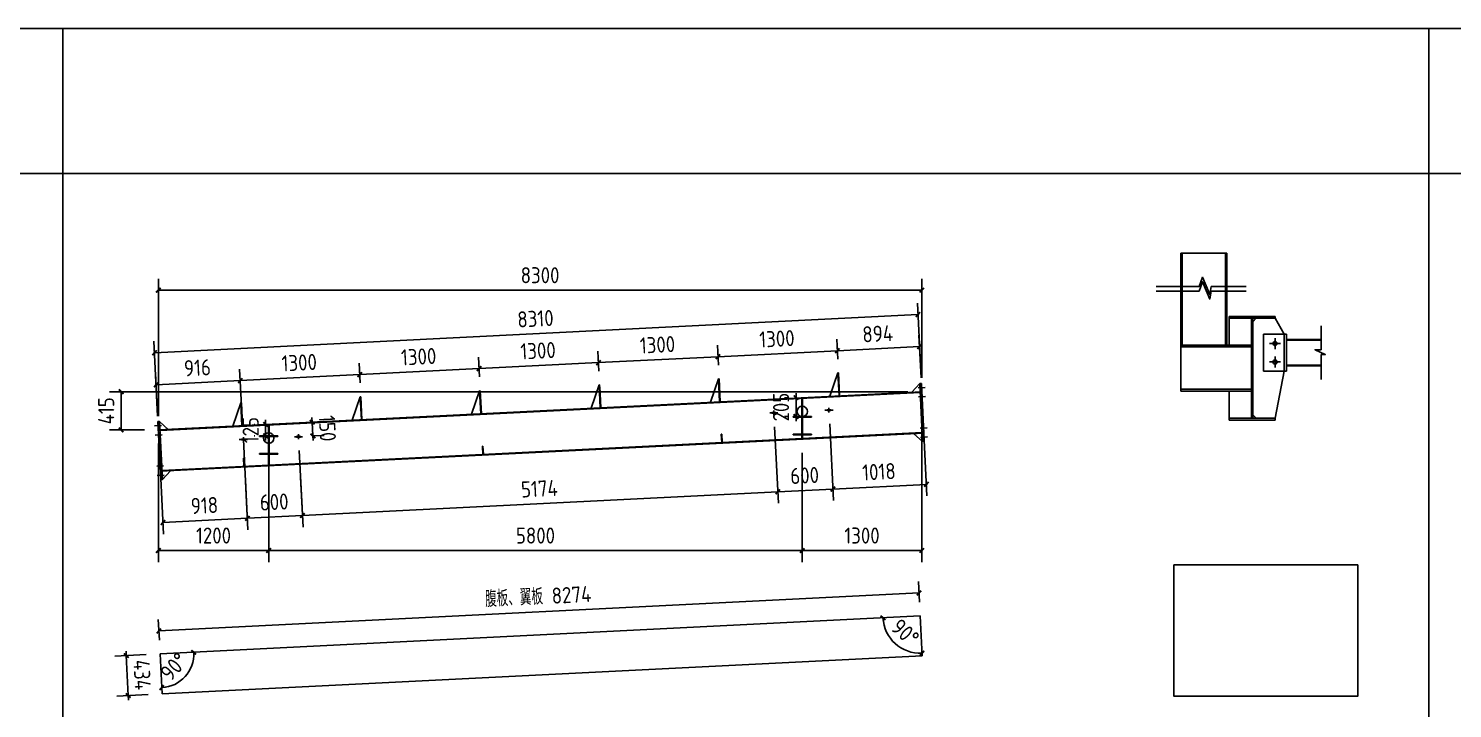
# Model space of a CAD drawing. Extents: x 102162 to 621267, y -39398 to 328893.
# Drawn here: x 413266 to 444230, y 305966 to 320757 of the extents above; entities that cross this region are included whole.
import ezdxf

# ---------------------------------------------------------------- set-up
doc = ezdxf.new("R2010")
doc.units = 0
doc.header["$LTSCALE"] = 1000
doc.header["$MEASUREMENT"] = 0
doc.layers.add('DOTE', color=1, linetype='Continuous')
doc.styles.get("Standard").update_dxf_attribs({"font": 'gbenor.shx', "bigfont": 'gbcbig.shx'})
doc.dimstyles.get("Standard").update_dxf_attribs({"dimscale": 100, "dimtxt": 3.5, "dimasz": 1, "dimexe": 2.5, "dimexo": 3, "dimgap": 1.5, "dimtad": 1, "dimdec": 0, "dimzin": 0, "dimdsep": 46, "dimtxsty": 'Standard', "dimblk": 'ARCHTICK', "dimcen": 0.09, "dimadec": 0, "dimazin": 0, "dimtfac": 1, "dimtdec": 0, "dimtix": 1, "dimtmove": 2, "dimatfit": 3, "dimfxl": 1, "dimtolj": 1, "dimtzin": 0, "dimarcsym": 0})

# ---------------------------------------------------------------- blocks, each defined once
blk = doc.blocks.new('_ArchTick')
at = {"color": 0, "linetype": 'ByBlock', "const_width": 0.4}
blk.add_lwpolyline([(-0.5, -0.5), (0.5, 0.5)], dxfattribs=at)
blk = doc.blocks.new('*D1565')
at = {"color": 0, "lineweight": -2}
for p, q in [((432390, 312857), (415031, 312857)), ((415281, 312027), (415281, 312857)), ((415790, 312027), (415031, 312027))]:
    blk.add_line(p, q, dxfattribs=at)
at = {"layer": 'Defpoints', "color": 0}
for p in [(415281, 312857), (432690, 312857), (416090, 312027)]:
    blk.add_point(p, dxfattribs=at)
at = {"color": 0, "lineweight": -2, "xscale": 100, "yscale": 100, "zscale": 100}
for p, rotation in [((415281, 312857), 90), ((415281, 312027), 270)]:
    blk.add_blockref('_ArchTick', p, dxfattribs=dict(at, rotation=rotation))
at = {"color": 0, "insert": (414956, 312442), "char_height": 350, "attachment_point": 5, "rotation": 90}
blk.add_mtext('\\A1;415', dxfattribs=at)
blk = doc.blocks.new('*D1534')
at = {"color": 0, "lineweight": -2}
for p, q in [((416090, 312327), (416090, 315315)), ((432690, 313157), (432690, 315315)), ((416090, 315065), (432690, 315065))]:
    blk.add_line(p, q, dxfattribs=at)
at = {"layer": 'Defpoints', "color": 0}
for p in [(432690, 315065), (432690, 312857), (416090, 312027)]:
    blk.add_point(p, dxfattribs=at)
at = {"color": 0, "lineweight": -2, "xscale": 100, "yscale": 100, "zscale": 100, "rotation": 180}
blk.add_blockref('_ArchTick', (416090, 315065), dxfattribs=at)
at = {"color": 0, "lineweight": -2, "xscale": 100, "yscale": 100, "zscale": 100}
blk.add_blockref('_ArchTick', (432690, 315065), dxfattribs=at)
at = {"color": 0, "insert": (424390, 315390), "char_height": 350, "attachment_point": 5}
blk.add_mtext('\\A1;8300', dxfattribs=at)
blk = doc.blocks.new('*D1535')
at = {"color": 0, "lineweight": -2}
for p, q in [((432675, 313157), (432594, 314785)), ((416006, 313705), (432606, 314535)), ((416075, 312327), (415994, 313955))]:
    blk.add_line(p, q, dxfattribs=at)
at = {"layer": 'Defpoints', "color": 0}
for p in [(432606, 314535), (432690, 312857), (416090, 312027)]:
    blk.add_point(p, dxfattribs=at)
at = {"color": 0, "lineweight": -2, "xscale": 100, "yscale": 100, "zscale": 100}
for p, rotation in [((432606, 314535), 2.862405226111732), ((416006, 313705), 182.8624052261118)]:
    blk.add_blockref('_ArchTick', p, dxfattribs=dict(at, rotation=rotation))
at = {"color": 0, "insert": (424290, 314445), "char_height": 350, "attachment_point": 5, "rotation": 2.8624}
blk.add_mtext('\\A1;8310', dxfattribs=at)
blk = doc.blocks.new('*D1566')
at = {"color": 0, "lineweight": -2}
for p, q in [((416075, 312327), (416029, 313258)), ((416041, 313008), (417871, 313099)), ((417905, 312418), (417858, 313349))]:
    blk.add_line(p, q, dxfattribs=at)
at = {"layer": 'Defpoints', "color": 0}
for p in [(417871, 313099), (417920, 312119), (416090, 312027)]:
    blk.add_point(p, dxfattribs=at)
at = {"color": 0, "lineweight": -2, "xscale": 100, "yscale": 100, "zscale": 100}
for p, rotation in [((416041, 313008), 182.8624052260992), ((417871, 313099), 2.862405226099201)]:
    blk.add_blockref('_ArchTick', p, dxfattribs=dict(at, rotation=rotation))
at = {"color": 0, "insert": (416940, 313378), "char_height": 350, "attachment_point": 5, "rotation": 2.8624}
blk.add_mtext('\\A1;916', dxfattribs=at)
blk = doc.blocks.new('*D1567')
at = {"color": 0, "lineweight": -2}
for p, q in [((420477, 313047), (420455, 313479)), ((417905, 312418), (417858, 313349)), ((417871, 313099), (420468, 313229))]:
    blk.add_line(p, q, dxfattribs=at)
at = {"layer": 'Defpoints', "color": 0}
for p in [(420468, 313229), (420492, 312748), (417920, 312119)]:
    blk.add_point(p, dxfattribs=at)
at = {"color": 0, "lineweight": -2, "xscale": 100, "yscale": 100, "zscale": 100}
for p, rotation in [((417871, 313099), 182.8624052262545), ((420468, 313229), 2.862405226254475)]:
    blk.add_blockref('_ArchTick', p, dxfattribs=dict(at, rotation=rotation))
at = {"color": 0, "insert": (419153, 313489), "char_height": 350, "attachment_point": 5, "rotation": 2.8624}
blk.add_mtext('\\A1;1300', dxfattribs=at)
blk = doc.blocks.new('*D1568')
at = {"color": 0, "lineweight": -2}
for p, q in [((420477, 313047), (420455, 313479)), ((420468, 313229), (423064, 313359)), ((423073, 313177), (423052, 313609))]:
    blk.add_line(p, q, dxfattribs=at)
at = {"layer": 'Defpoints', "color": 0}
for p in [(423064, 313359), (420492, 312748), (423088, 312878)]:
    blk.add_point(p, dxfattribs=at)
at = {"color": 0, "lineweight": -2, "xscale": 100, "yscale": 100, "zscale": 100}
for p, rotation in [((423064, 313359), 2.862405226254475), ((420468, 313229), 182.8624052262545)]:
    blk.add_blockref('_ArchTick', p, dxfattribs=dict(at, rotation=rotation))
at = {"color": 0, "insert": (421750, 313619), "char_height": 350, "attachment_point": 5, "rotation": 2.8624}
blk.add_mtext('\\A1;1300', dxfattribs=at)
blk = doc.blocks.new('*D1569')
at = {"color": 0, "lineweight": -2}
for p, q in [((425670, 313307), (425649, 313739)), ((423073, 313177), (423052, 313609)), ((423064, 313359), (425661, 313489))]:
    blk.add_line(p, q, dxfattribs=at)
at = {"layer": 'Defpoints', "color": 0}
for p in [(425661, 313489), (423088, 312878), (425685, 313007)]:
    blk.add_point(p, dxfattribs=at)
at = {"color": 0, "lineweight": -2, "xscale": 100, "yscale": 100, "zscale": 100}
for p, rotation in [((423064, 313359), 182.8624052262545), ((425661, 313489), 2.862405226254475)]:
    blk.add_blockref('_ArchTick', p, dxfattribs=dict(at, rotation=rotation))
at = {"color": 0, "insert": (424346, 313749), "char_height": 350, "attachment_point": 5, "rotation": 2.8624}
blk.add_mtext('\\A1;1300', dxfattribs=at)
blk = doc.blocks.new('*D1570')
at = {"color": 0, "lineweight": -2}
for p, q in [((425670, 313307), (425649, 313739)), ((428267, 313437), (428245, 313868)), ((425661, 313489), (428258, 313619))]:
    blk.add_line(p, q, dxfattribs=at)
at = {"layer": 'Defpoints', "color": 0}
for p in [(428258, 313619), (428282, 313137), (425685, 313007)]:
    blk.add_point(p, dxfattribs=at)
at = {"color": 0, "lineweight": -2, "xscale": 100, "yscale": 100, "zscale": 100}
for p, rotation in [((428258, 313619), 2.862405226254475), ((425661, 313489), 182.8624052262545)]:
    blk.add_blockref('_ArchTick', p, dxfattribs=dict(at, rotation=rotation))
at = {"color": 0, "insert": (426943, 313878), "char_height": 350, "attachment_point": 5, "rotation": 2.8624}
blk.add_mtext('\\A1;1300', dxfattribs=at)
blk = doc.blocks.new('*D1571')
at = {"color": 0, "lineweight": -2}
for p, q in [((430864, 313567), (430842, 313998)), ((428267, 313437), (428245, 313868)), ((428258, 313619), (430855, 313749))]:
    blk.add_line(p, q, dxfattribs=at)
at = {"layer": 'Defpoints', "color": 0}
for p in [(430855, 313749), (428282, 313137), (430879, 313267)]:
    blk.add_point(p, dxfattribs=at)
at = {"color": 0, "lineweight": -2, "xscale": 100, "yscale": 100, "zscale": 100}
for p, rotation in [((428258, 313619), 182.8624052262545), ((430855, 313749), 2.862405226254475)]:
    blk.add_blockref('_ArchTick', p, dxfattribs=dict(at, rotation=rotation))
at = {"color": 0, "insert": (429540, 314008), "char_height": 350, "attachment_point": 5, "rotation": 2.8624}
blk.add_mtext('\\A1;1300', dxfattribs=at)
blk = doc.blocks.new('*D1572')
at = {"color": 0, "lineweight": -2}
for p, q in [((430864, 313567), (430842, 313998)), ((432675, 313157), (432629, 314088)), ((430855, 313749), (432641, 313838))]:
    blk.add_line(p, q, dxfattribs=at)
at = {"layer": 'Defpoints', "color": 0}
for p in [(432641, 313838), (430879, 313267), (432690, 312857)]:
    blk.add_point(p, dxfattribs=at)
at = {"color": 0, "lineweight": -2, "xscale": 100, "yscale": 100, "zscale": 100}
for p, rotation in [((430855, 313749), 182.8624052262545), ((432641, 313838), 2.862405226254475)]:
    blk.add_blockref('_ArchTick', p, dxfattribs=dict(at, rotation=rotation))
at = {"color": 0, "insert": (431732, 314118), "char_height": 350, "attachment_point": 5, "rotation": 2.8624}
blk.add_mtext('\\A1;894', dxfattribs=at)
blk = doc.blocks.new('*D1573')
at = {"color": 0, "lineweight": -2}
for p, q in [((418190, 312147), (418172, 312147)), ((418422, 312147), (418422, 312247)), ((418422, 312147), (418422, 311896)), ((418190, 311896), (418172, 311896)), ((418422, 311896), (418422, 311796))]:
    blk.add_line(p, q, dxfattribs=at)
at = {"layer": 'Defpoints', "color": 0}
for p in [(418490, 312147), (418422, 311896), (418490, 311896)]:
    blk.add_point(p, dxfattribs=at)
at = {"color": 0, "lineweight": -2, "xscale": 100, "yscale": 100, "zscale": 100}
for p, rotation in [((418422, 312147), 270), ((418422, 311896), 90)]:
    blk.add_blockref('_ArchTick', p, dxfattribs=dict(at, rotation=rotation))
at = {"color": 0, "insert": (418097, 312022), "char_height": 350, "attachment_point": 5, "rotation": 90}
blk.add_mtext('\\A1;125', dxfattribs=at)
blk = doc.blocks.new('*D1574')
at = {"color": 0, "lineweight": -2}
for p, q in [((429955, 312727), (429955, 312827)), ((429790, 312727), (429705, 312727)), ((429955, 312727), (429955, 312316)), ((429790, 312316), (429705, 312316)), ((429955, 312316), (429955, 312216))]:
    blk.add_line(p, q, dxfattribs=at)
at = {"layer": 'Defpoints', "color": 0}
for p in [(430090, 312727), (429955, 312316), (430090, 312316)]:
    blk.add_point(p, dxfattribs=at)
at = {"color": 0, "lineweight": -2, "xscale": 100, "yscale": 100, "zscale": 100}
for p, rotation in [((429955, 312727), 270), ((429955, 312316), 90)]:
    blk.add_blockref('_ArchTick', p, dxfattribs=dict(at, rotation=rotation))
at = {"color": 0, "insert": (429630, 312522), "char_height": 350, "attachment_point": 5, "rotation": 90}
blk.add_mtext('\\A1;205', dxfattribs=at)
blk = doc.blocks.new('*D1575')
at = {"color": 0, "lineweight": -2}
for p, q in [((419422, 312194), (419684, 312207)), ((419435, 312194), (419430, 312294)), ((419435, 312194), (419450, 311895)), ((419437, 311894), (419699, 311907)), ((419450, 311895), (419455, 311795))]:
    blk.add_line(p, q, dxfattribs=at)
at = {"layer": 'Defpoints', "color": 0}
for p in [(419122, 312179), (419137, 311879), (419450, 311895)]:
    blk.add_point(p, dxfattribs=at)
at = {"color": 0, "lineweight": -2, "xscale": 100, "yscale": 100, "zscale": 100}
for p, rotation in [((419435, 312194), 272.8624052149138), ((419450, 311895), 92.86240521491386)]:
    blk.add_blockref('_ArchTick', p, dxfattribs=dict(at, rotation=rotation))
at = {"color": 0, "insert": (419767, 312061), "char_height": 350, "attachment_point": 5, "rotation": 272.8624}
blk.add_mtext('\\A1;150', dxfattribs=at)
blk = doc.blocks.new('*D1576')
at = {"color": 0, "lineweight": -2}
for p, q in [((432640, 308279), (432618, 308729)), ((416102, 307653), (432630, 308479)), ((416112, 307452), (416089, 307902))]:
    blk.add_line(p, q, dxfattribs=at)
at = {"layer": 'Defpoints', "color": 0}
for p in [(432630, 308479), (432655, 307979), (416127, 307153)]:
    blk.add_point(p, dxfattribs=at)
at = {"color": 0, "lineweight": -2, "xscale": 100, "yscale": 100, "zscale": 100}
for p, rotation in [((432630, 308479), 2.86240522611191), ((416102, 307653), 182.8624052261119)]:
    blk.add_blockref('_ArchTick', p, dxfattribs=dict(at, rotation=rotation))
at = {"color": 0, "insert": (424349, 308402), "char_height": 350, "attachment_point": 5, "rotation": 2.8624}
blk.add_mtext('\\A1;腹板、翼板 8274', dxfattribs=at)
blk = doc.blocks.new('*D1577')
at = {"color": 0, "lineweight": -2}
for p, q in [((415392, 307116), (415387, 307216)), ((415827, 307138), (415142, 307103)), ((415435, 306249), (415392, 307116)), ((415871, 306271), (415185, 306237)), ((415435, 306249), (415440, 306149))]:
    blk.add_line(p, q, dxfattribs=at)
at = {"layer": 'Defpoints', "color": 0}
for p in [(415392, 307116), (416127, 307153), (416170, 306286)]:
    blk.add_point(p, dxfattribs=at)
at = {"color": 0, "lineweight": -2, "xscale": 100, "yscale": 100, "zscale": 100}
for p, rotation in [((415392, 307116), 272.86240522611), ((415435, 306249), 92.86240522611001)]:
    blk.add_blockref('_ArchTick', p, dxfattribs=dict(at, rotation=rotation))
at = {"color": 0, "insert": (415738, 306699), "char_height": 350, "attachment_point": 5, "rotation": 272.8624}
blk.add_mtext('\\A1;434', dxfattribs=at)
blk = doc.blocks.new('*D1596')
at = {"color": 0, "lineweight": -2}
blk.add_arc((416127, 307153), 734, 272.8624, 2.8624, dxfattribs=at)
at = {"layer": 'Defpoints', "color": 0}
for p in [(432655, 307979), (416127, 307153), (416127, 307153), (416170, 306286), (416525, 306536)]:
    blk.add_point(p, dxfattribs=at)
at = {"color": 0, "lineweight": -2, "xscale": 100, "yscale": 100, "zscale": 100}
for p, rotation in [((416860, 307189), 92.8624052261116), ((416164, 306419), 182.8624052261137)]:
    blk.add_blockref('_ArchTick', p, dxfattribs=dict(at, rotation=rotation))
at = {"color": 0, "insert": (416430, 306878), "char_height": 350, "attachment_point": 5, "rotation": 47.8624}
blk.add_mtext('\\A1;90°', dxfattribs=at)
blk = doc.blocks.new('*D1597')
at = {"color": 0, "lineweight": -2}
blk.add_arc((432655, 307979), 810, 182.8624, 272.8624, dxfattribs=at)
at = {"layer": 'Defpoints', "color": 0}
for p in [(432655, 307979), (432655, 307979), (431975, 307540), (416127, 307153), (432698, 307112)]:
    blk.add_point(p, dxfattribs=at)
at = {"color": 0, "lineweight": -2, "xscale": 100, "yscale": 100, "zscale": 100}
for p, rotation in [((431846, 307939), 92.86240522611175), ((432695, 307170), 2.862405226108153)]:
    blk.add_blockref('_ArchTick', p, dxfattribs=dict(at, rotation=rotation))
at = {"color": 0, "insert": (432330, 307620), "char_height": 350, "attachment_point": 5, "rotation": 317.8624}
blk.add_mtext('\\A1;90°', dxfattribs=at)
blk = doc.blocks.new('*D3545')
at = {"color": 0, "lineweight": -2}
for p, q in [((416090, 311727), (416090, 309153)), ((418490, 311727), (418490, 309153)), ((416090, 309403), (418490, 309403))]:
    blk.add_line(p, q, dxfattribs=at)
at = {"layer": 'Defpoints', "color": 0}
for p in [(416090, 312027), (418490, 312027), (418490, 309403)]:
    blk.add_point(p, dxfattribs=at)
at = {"color": 0, "lineweight": -2, "xscale": 100, "yscale": 100, "zscale": 100, "rotation": 180}
blk.add_blockref('_ArchTick', (416090, 309403), dxfattribs=at)
at = {"color": 0, "lineweight": -2, "xscale": 100, "yscale": 100, "zscale": 100}
blk.add_blockref('_ArchTick', (418490, 309403), dxfattribs=at)
at = {"color": 0, "insert": (417290, 309728), "char_height": 350, "attachment_point": 5}
blk.add_mtext('\\A1;1200', dxfattribs=at)
blk = doc.blocks.new('*D3546')
at = {"color": 0, "lineweight": -2}
for p, q in [((418490, 311727), (418490, 309153)), ((430090, 311526), (430090, 309153)), ((418490, 309403), (430090, 309403))]:
    blk.add_line(p, q, dxfattribs=at)
at = {"layer": 'Defpoints', "color": 0}
for p in [(418490, 312027), (430090, 311826), (430090, 309403)]:
    blk.add_point(p, dxfattribs=at)
at = {"color": 0, "lineweight": -2, "xscale": 100, "yscale": 100, "zscale": 100, "rotation": 180}
blk.add_blockref('_ArchTick', (418490, 309403), dxfattribs=at)
at = {"color": 0, "lineweight": -2, "xscale": 100, "yscale": 100, "zscale": 100}
blk.add_blockref('_ArchTick', (430090, 309403), dxfattribs=at)
at = {"color": 0, "insert": (424290, 309728), "char_height": 350, "attachment_point": 5}
blk.add_mtext('\\A1;5800', dxfattribs=at)
blk = doc.blocks.new('*D3547')
at = {"color": 0, "lineweight": -2}
for p, q in [((432690, 312557), (432690, 309153)), ((430090, 311526), (430090, 309153)), ((430090, 309403), (432690, 309403))]:
    blk.add_line(p, q, dxfattribs=at)
at = {"layer": 'Defpoints', "color": 0}
for p in [(432690, 312857), (430090, 311826), (432690, 309403)]:
    blk.add_point(p, dxfattribs=at)
at = {"color": 0, "lineweight": -2, "xscale": 100, "yscale": 100, "zscale": 100, "rotation": 180}
blk.add_blockref('_ArchTick', (430090, 309403), dxfattribs=at)
at = {"color": 0, "lineweight": -2, "xscale": 100, "yscale": 100, "zscale": 100}
blk.add_blockref('_ArchTick', (432690, 309403), dxfattribs=at)
at = {"color": 0, "insert": (431390, 309728), "char_height": 350, "attachment_point": 5}
blk.add_mtext('\\A1;1300', dxfattribs=at)
blk = doc.blocks.new('*D3548')
at = {"color": 0, "lineweight": -2}
for p, q in [((417939, 311819), (418037, 309854)), ((416105, 311727), (416203, 309762)), ((416191, 310012), (418025, 310104))]:
    blk.add_line(p, q, dxfattribs=at)
at = {"layer": 'Defpoints', "color": 0}
for p in [(417924, 312119), (416090, 312027), (418025, 310104)]:
    blk.add_point(p, dxfattribs=at)
at = {"color": 0, "lineweight": -2, "xscale": 100, "yscale": 100, "zscale": 100}
for p, rotation in [((416191, 310012), 182.8624052261109), ((418025, 310104), 2.862405226110931)]:
    blk.add_blockref('_ArchTick', p, dxfattribs=dict(at, rotation=rotation))
at = {"color": 0, "insert": (417092, 310383), "char_height": 350, "attachment_point": 5, "rotation": 2.8624}
blk.add_mtext('\\A1;918', dxfattribs=at)
blk = doc.blocks.new('*D3549')
at = {"color": 0, "lineweight": -2}
for p, q in [((419152, 311579), (419236, 309914)), ((417983, 310936), (418037, 309854)), ((418025, 310104), (419223, 310164))]:
    blk.add_line(p, q, dxfattribs=at)
at = {"layer": 'Defpoints', "color": 0}
for p in [(419137, 311879), (417968, 311236), (419223, 310164)]:
    blk.add_point(p, dxfattribs=at)
at = {"color": 0, "lineweight": -2, "xscale": 100, "yscale": 100, "zscale": 100}
for p, rotation in [((418025, 310104), 182.862405226111), ((419223, 310164), 2.86240522611102)]:
    blk.add_blockref('_ArchTick', p, dxfattribs=dict(at, rotation=rotation))
at = {"color": 0, "insert": (418608, 310458), "char_height": 350, "attachment_point": 5, "rotation": 2.8624}
blk.add_mtext('\\A1;600', dxfattribs=at)
blk = doc.blocks.new('*D3550')
at = {"color": 0, "lineweight": -2}
for p, q in [((429488, 312096), (429571, 310431)), ((419181, 310996), (419236, 309914)), ((419223, 310164), (429559, 310681))]:
    blk.add_line(p, q, dxfattribs=at)
at = {"layer": 'Defpoints', "color": 0}
for p in [(429473, 312396), (419167, 311296), (429559, 310681)]:
    blk.add_point(p, dxfattribs=at)
at = {"color": 0, "lineweight": -2, "xscale": 100, "yscale": 100, "zscale": 100}
for p, rotation in [((429559, 310681), 2.86240522611102), ((419223, 310164), 182.862405226111)]:
    blk.add_blockref('_ArchTick', p, dxfattribs=dict(at, rotation=rotation))
at = {"color": 0, "insert": (424375, 310747), "char_height": 350, "attachment_point": 5, "rotation": 2.8624}
blk.add_mtext('\\A1;5174', dxfattribs=at)
blk = doc.blocks.new('*D3551')
at = {"color": 0, "lineweight": -2}
for p, q in [((430687, 312156), (430770, 310491)), ((429488, 312096), (429571, 310431)), ((429559, 310681), (430757, 310740))]:
    blk.add_line(p, q, dxfattribs=at)
at = {"layer": 'Defpoints', "color": 0}
for p in [(430672, 312456), (429473, 312396), (430757, 310740)]:
    blk.add_point(p, dxfattribs=at)
at = {"color": 0, "lineweight": -2, "xscale": 100, "yscale": 100, "zscale": 100}
for p, rotation in [((429559, 310681), 182.862405226111), ((430757, 310740), 2.86240522611102)]:
    blk.add_blockref('_ArchTick', p, dxfattribs=dict(at, rotation=rotation))
at = {"color": 0, "insert": (430142, 311035), "char_height": 350, "attachment_point": 5, "rotation": 2.8624}
blk.add_mtext('\\A1;600', dxfattribs=at)
blk = doc.blocks.new('*D3552')
at = {"color": 0, "lineweight": -2}
for p, q in [((432705, 312557), (432803, 310592)), ((430687, 312156), (430770, 310491)), ((430757, 310740), (432791, 310842))]:
    blk.add_line(p, q, dxfattribs=at)
at = {"layer": 'Defpoints', "color": 0}
for p in [(432690, 312857), (430672, 312456), (432791, 310842)]:
    blk.add_point(p, dxfattribs=at)
at = {"color": 0, "lineweight": -2, "xscale": 100, "yscale": 100, "zscale": 100}
for p, rotation in [((432791, 310842), 2.86240522611102), ((430757, 310740), 182.862405226111)]:
    blk.add_blockref('_ArchTick', p, dxfattribs=dict(at, rotation=rotation))
at = {"color": 0, "insert": (431758, 311116), "char_height": 350, "attachment_point": 5, "rotation": 2.8624}
blk.add_mtext('\\A1;1018', dxfattribs=at)

msp = doc.modelspace()

# ---------------------------------------------------------------- linework, layer by layer
for p, q in [((439322.6, 315870), (438322.6, 315870)), ((438322.6, 315870), (438322.6, 313870)), ((438352.6, 315870), (438352.6, 313870)), ((439292.6, 313870), (439292.6, 315870)), ((439322.6, 313870), (439322.6, 315870)), ((438984.6, 315142.7), (439745.5, 315142.7)), ((438984.6, 315045.3), (439745.5, 315045.3)), ((440372.6, 314495), (439372.6, 314495)), ((439372.6, 314495), (439372.6, 314455)), ((439372.6, 314455), (439887.6, 314455)), ((439857.6, 314455), (439857.6, 313870)), ((440372.6, 314495), (440372.6, 314455)), ((441372.6, 314290), (441372.6, 313771.2)), ((440622.6, 313990), (441372.6, 313990)), ((440622.6, 313975), (441372.6, 313975)), ((438322.6, 313870), (438322.6, 313830)), ((438322.6, 313870), (439322.6, 313870)), ((441372.6, 313663), (441372.6, 313120)), ((441372.6, 313435), (440622.6, 313435)), ((441372.6, 313420), (440622.6, 313420)), ((432690.1, 312857), (416090.1, 312027)), ((432655, 312839.3), (416126.9, 312012.9)), ((438322.6, 312910), (438322.6, 312870)), ((430581.7, 312455.7), (430761.7, 312455.7)), ((430671.7, 312455.7), (430621.7, 312455.7)), ((429383.2, 312395.8), (429563.2, 312395.8)), ((429473.2, 312395.8), (429423.2, 312395.8)), ((439887.6, 312280), (439372.6, 312280)), ((439372.6, 312280), (439372.6, 312240)), ((439372.6, 312240), (440372.6, 312240)), ((440372.6, 312280), (440372.6, 312240)), ((432735.1, 311958.2), (416135.1, 311128.2)), ((432698.3, 311972.3), (416170.2, 311145.9)), ((417848.8, 311819.1), (418028.8, 311819.1)), ((417938.8, 311819.1), (417888.8, 311819.1)), ((419047.3, 311879), (419227.3, 311879)), ((419137.3, 311879), (419087.3, 311879)), ((432655, 307979.1), (416126.9, 307152.7)), ((432698.3, 307112.2), (416170.2, 306285.8))]:
    msp.add_line(p, q)
at = {"color": 2}
for p, q in [((439372.6, 314455), (439372.6, 313870)), ((439857.6, 314455), (439857.6, 312280)), ((439872.6, 314455), (439872.6, 312280)), ((439887.6, 314455), (439887.6, 312280)), ((439887.6, 314455), (440372.6, 314455)), ((439962.6, 314455), (439887.6, 314380)), ((440372.6, 314455), (440572.6, 314105)), ((440122.6, 314105), (440622.6, 314105)), ((440122.6, 314105), (440122.6, 313305)), ((440372.6, 314025), (440372.6, 313785)), ((440572.6, 314105), (440572.6, 313305)), ((440622.6, 314105), (440622.6, 313305)), ((440252.6, 313905), (440492.6, 313905)), ((440252.6, 313505), (440492.6, 313505)), ((440372.6, 313625), (440372.6, 313385)), ((428095.1, 312627.3), (428269.9, 313136.7)), ((428269.9, 313136.7), (428281.9, 313137.3)), ((428294.9, 312637.3), (428269.9, 313136.7)), ((428306.9, 312637.9), (428281.9, 313137.3)), ((428284, 313094.2), (428306.9, 312637.9)), ((430691.9, 312757.1), (430866.7, 313266.5)), ((430866.7, 313266.5), (430878.6, 313267.1)), ((430891.6, 312767.1), (430866.7, 313266.5)), ((430903.6, 312767.7), (430878.6, 313267.1)), ((430880.8, 313224), (430903.6, 312767.7)), ((440122.6, 313305), (440622.6, 313305)), ((440572.6, 313305), (440372.6, 312280)), ((420304.9, 312237.8), (420479.6, 312747.1)), ((420479.6, 312747.1), (420491.6, 312747.7)), ((420504.6, 312247.8), (420479.6, 312747.1)), ((420516.6, 312248.4), (420491.6, 312747.7)), ((422901.6, 312367.6), (423076.4, 312877)), ((423076.4, 312877), (423088.4, 312877.6)), ((423101.4, 312377), (423076.4, 312877)), ((423113.4, 312377), (423088.4, 312877.6)), ((423090.5, 312834.5), (423113.3, 312378.2)), ((425498.4, 312497.5), (425673.2, 313006.8)), ((425673.2, 313006.8), (425685.1, 313007.4)), ((425698.1, 312507.4), (425673.2, 313006.8)), ((425710.1, 312508), (425685.1, 313007.4)), ((425687.3, 312964.4), (425710.1, 312508)), ((432645.2, 313035), (432474.4, 312846.3)), ((432609.7, 312943.1), (432761.6, 312950.7)), ((432619.7, 312743.4), (432771.5, 312751)), ((432645.2, 313035), (432681.2, 313036.8)), ((432708.1, 311776.6), (432645.2, 313035)), ((432744.1, 311778.4), (432681.2, 313036.8)), ((439372.6, 312280), (439372.6, 312870)), ((417708.1, 312107.9), (417882.9, 312617.3)), ((417882.9, 312617.3), (417894.9, 312617.9)), ((417907.9, 312117.9), (417882.9, 312617.3)), ((417919.8, 312118.5), (417894.9, 312617.9)), ((417897, 312574.8), (417919.8, 312118.5)), ((420493.8, 312704.7), (420516.6, 312248.4)), ((429473.2, 312446.8), (429473.2, 312344.8)), ((430671.7, 312506.7), (430671.7, 312404.7)), ((416009.7, 312113.1), (416161.6, 312120.7)), ((416081.2, 312206.8), (416117.1, 312208.6)), ((416144.1, 310948.4), (416081.2, 312206.8)), ((416180, 310950.2), (416117.1, 312208.6)), ((416117.1, 312208.6), (416305.9, 312037.8)), ((439887.6, 312355), (439962.6, 312280)), ((440372.6, 312280), (439887.6, 312280)), ((416019.7, 311913.4), (416171.5, 311921)), ((417938.8, 311870.1), (417938.8, 311768.1)), ((419137.3, 311930), (419137.3, 311828)), ((428342, 311934.8), (428330, 311934.2)), ((428339, 311754.4), (428330, 311934.2)), ((428351, 311755), (428342, 311934.8)), ((432708.1, 311776.6), (432519.4, 311943.1)), ((432653.7, 312064.2), (432805.5, 312071.8)), ((432663.7, 311864.5), (432815.5, 311872.1)), ((423148.5, 311675.1), (423136.5, 311674.5)), ((423145.5, 311494.7), (423136.5, 311674.5)), ((423157.5, 311495.3), (423145.5, 311494.7)), ((423157.5, 311495.3), (423148.5, 311675.1)), ((428351, 311755), (428339, 311754.4)), ((432708.1, 311776.6), (432744.1, 311778.4)), ((416053.7, 311234.2), (416205.5, 311241.8)), ((417955, 311415.4), (417943, 311414.8)), ((417952, 311235), (417943, 311414.8)), ((417964, 311235.6), (417952, 311235)), ((417964, 311235.6), (417955, 311415.4)), ((416063.7, 311034.5), (416215.5, 311042.1)), ((416144.1, 310948.4), (416180, 310950.2)), ((416180, 310950.2), (416350.8, 311139)), ((432698.3, 307112.2), (432655, 307979.1)), ((416170.2, 306285.8), (416126.9, 307152.7))]:
    msp.add_line(p, q, dxfattribs=at)
at = {"color": 4}
for p, q in [((439857.6, 313870), (438322.6, 313870)), ((438322.6, 313830), (439857.6, 313830)), ((438322.6, 313830), (438322.6, 312910)), ((439857.6, 313830), (439857.6, 312910)), ((439857.6, 312910), (438322.6, 312910)), ((438322.6, 312870), (439857.6, 312870)), ((430090.1, 312316.5), (429890.1, 312316.5)), ((429890.1, 312316.5), (429890.1, 312300.5)), ((429890.1, 312300.5), (430290.1, 312300.5)), ((430084.1, 311932.5), (430084.1, 312300.5)), ((430290.1, 312316.5), (430090.1, 312316.5)), ((430290.1, 312316.5), (430090.1, 312316.5)), ((430096.1, 311932.5), (430096.1, 312300.5)), ((430290.1, 312300.5), (430290.1, 312316.5)), ((418490.1, 311896.5), (418290.1, 311896.5)), ((418290.1, 311896.5), (418290.1, 311880.5)), ((418290.1, 311880.5), (418690.1, 311880.5)), ((418484.1, 311512.5), (418484.1, 311880.5)), ((418690.1, 311896.5), (418490.1, 311896.5)), ((418496.1, 311512.5), (418496.1, 311880.5)), ((418690.1, 311880.5), (418690.1, 311896.5)), ((429890.1, 311916.5), (429890.1, 311932.5)), ((429890.1, 311932.5), (430290.1, 311932.5)), ((430090.1, 311916.5), (429890.1, 311916.5)), ((430290.1, 311916.5), (430090.1, 311916.5)), ((430290.1, 311932.5), (430290.1, 311916.5)), ((418290.1, 311496.5), (418290.1, 311512.5)), ((418290.1, 311512.5), (418690.1, 311512.5)), ((418490.1, 311496.5), (418290.1, 311496.5)), ((418690.1, 311496.5), (418490.1, 311496.5)), ((418690.1, 311512.5), (418690.1, 311496.5))]:
    msp.add_line(p, q, dxfattribs=at)
for points in [[(384311.7, 317601.7), (414011.7, 317601.7), (414011.7, 320757.4), (384311.7, 320757.4)], [(414011.7, 317601.7), (443711.7, 317601.7), (443711.7, 320757.4), (414011.7, 320757.4)], [(443711.7, 317601.7), (473411.7, 317601.7), (473411.7, 320757.4), (443711.7, 320757.4)], [(384311.7, 317601.7), (414011.7, 317601.7), (414011.7, 296601.7), (384311.7, 296601.7)], [(414011.7, 317601.7), (443711.7, 317601.7), (443711.7, 296601.7), (414011.7, 296601.7)], [(443711.7, 317601.7), (473411.7, 317601.7), (473411.7, 296601.7), (443711.7, 296601.7)], [(438172.8, 309090.2), (442171, 309090.2), (442171, 306234.6), (438172.8, 306234.6)]]:
    msp.add_lwpolyline(points, close=True)
for points in [[(437789.7, 315142.7), (438721, 315142.7), (438795.6, 315347.5), (438950.8, 314969), (438984.6, 315142.7)], [(437789.7, 315045.3), (438721, 315045.3), (438795.6, 315250.1), (438950.8, 314871.5), (438984.6, 315045.3)], [(441372.6, 313771.2), (441241, 313771.2), (441462.4, 313663), (441372.6, 313663)]]:
    msp.add_lwpolyline(points)
at = {"color": 2}
for centre in [(440372.6, 313905), (440372.6, 313505)]:
    msp.add_circle(centre, 45, dxfattribs=at)
for centre in [(430090.1, 312426.7), (418490.1, 311846.7)]:
    msp.add_circle(centre, 114)
for centre in [(430671.7, 312455.7), (429473.2, 312395.8), (417938.8, 311819.1), (419137.3, 311879)]:
    msp.add_ellipse(centre, major_axis=(50, 0), ratio=0.22)
at = {"layer": 'DOTE', "color": 2}
for p, q in [((430082.1, 311841.5), (430082.1, 312710.6)), ((430098.1, 311842.3), (430098.1, 312711.4)), ((418482.1, 311261.5), (418482.1, 312130.6)), ((418498.1, 311262.3), (418498.1, 312131.4)), ((430098.1, 311825.9), (430098.1, 311826.3)), ((418498.1, 311245.9), (418498.1, 311246.3))]:
    msp.add_line(p, q, dxfattribs=at)
at = {"layer": 'DOTE'}
for p, q in [((430090.1, 311825.9), (430090.1, 312727)), ((418490.1, 311245.9), (418490.1, 312147))]:
    msp.add_line(p, q, dxfattribs=at)

# ---------------------------------------------------------------- dimensions: what is measured, and where the dimension line sits
at = {"color": 3}
for base, p1, p2, picture, middle in [((432690.1, 315065.2), (416090.1, 312027), (432690.1, 312857), '*D1534', (424390.1, 315390.2)), ((432690.1, 309402.9), (430090.1, 311825.9), (432690.1, 312857), '*D3547', (431390.1, 309727.9)), ((418490.1, 309402.9), (416090.1, 312027), (418490.1, 312027), '*D3545', (417290.1, 309727.9)), ((430090.1, 309402.9), (418490.1, 312027), (430090.1, 311825.9), '*D3546', (424290.1, 309727.9))]:
    dim = msp.add_linear_dim(base=base, p1=p1, p2=p2, dimstyle='Standard', override={"dimlfac": 0.5}, dxfattribs=at)
    dim.commit()
    dim.dimension.update_dxf_attribs({"geometry": picture, "text_midpoint": middle})
for p1, p2, distance, picture, middle in [((416090.1, 312027), (432690.1, 312857), 1680, '*D1535', (424290, 314444.6)), ((416090.1, 312027), (417919.8, 312118.5), 982.2, '*D1566', (416939.7, 313378.3)), ((419122.4, 312178.7), (419137.3, 311879), 312.8, '*D1575', (419766.9, 312060.7)), ((416090.1, 312027), (417923.9, 312118.7), -2017.4, '*D3548', (417091.5, 310382.6)), ((418490.1, 312147), (418490.1, 311896.5), -67.8, '*D1573', (418097.4, 312021.8)), ((416170.2, 306285.8), (416126.9, 307152.7), 736, '*D1577', (415738.1, 306698.7))]:
    dim = msp.add_aligned_dim(p1=p1, p2=p2, distance=distance, dimstyle='Standard', override={"dimlfac": 0.5}, dxfattribs=at)
    dim.commit()
    dim.dimension.update_dxf_attribs({"geometry": picture, "text_midpoint": middle})
for base, p1, p2, angle, picture, middle in [((432641.1, 313838), (430878.6, 313267.1), (432690.1, 312857), 182.86241, '*D1572', (431731.6, 314117.9)), ((425661.1, 313489), (423088.4, 312877.6), (425685.1, 313007.4), 182.86241, '*D1569', (424346.5, 313748.6)), ((428257.8, 313618.8), (425685.1, 313007.4), (428281.9, 313137.3), 182.86241, '*D1570', (426943.2, 313878.5)), ((430854.6, 313748.6), (428281.9, 313137.3), (430878.6, 313267.1), 182.86241, '*D1571', (429540, 314008.3)), ((420467.5, 313229.3), (417919.8, 312118.5), (420491.6, 312747.7), 182.86241, '*D1567', (419152.9, 313489)), ((423064.3, 313359.1), (420491.6, 312747.7), (423088.4, 312877.6), 182.86241, '*D1568', (421749.7, 313618.8)), ((415281.4, 312857), (416090.1, 312027), (432690.1, 312857), 90, '*D1565', (414956.4, 312442)), ((429954.5, 312316.5), (430090.1, 312727), (430090.1, 312316.5), 90, '*D1574', (429629.5, 312521.8)), ((432790.9, 310842.1), (430671.7, 312455.7), (432690.1, 312857), 182.86241, '*D3552', (431757.9, 311115.9)), ((430757.4, 310740.5), (429473.2, 312395.8), (430671.7, 312455.7), 182.86241, '*D3551', (430141.9, 311035.1)), ((429558.9, 310680.5), (419166.5, 311295.8), (429473.2, 312395.8), 182.86241, '*D3550', (424374.8, 310746.7)), ((419223.1, 310163.7), (417968, 311235.8), (419137.3, 311879), 182.86241, '*D3549', (418607.6, 310458.4))]:
    dim = msp.add_linear_dim(base=base, p1=p1, p2=p2, angle=angle, dimstyle='Standard', override={"dimlfac": 0.5}, dxfattribs=at)
    dim.commit()
    dim.dimension.update_dxf_attribs({"geometry": picture, "text_midpoint": middle})
dim = msp.add_aligned_dim(p1=(416126.9, 307152.7), p2=(432655, 307979.1), distance=500.4, text='腹板、翼板 8274', dimstyle='Standard', override={"dimlfac": 0.5}, dxfattribs=at)
dim.commit()
dim.dimension.update_dxf_attribs({"geometry": '*D1576', "text_midpoint": (424349.1, 308401.9)})
for base, line1, picture, middle in [((416525.4, 306535.9), ((416170.2, 306285.8), (416126.9, 307152.7)), '*D1596', (416430.4, 306878.1)), ((431974.8, 307539.7), ((432698.3, 307112.2), (432655, 307979.1)), '*D1597', (432329.8, 307619.7))]:
    dim = msp.add_angular_dim_2l(base=base, line1=line1, line2=((432655, 307979.1), (416126.9, 307152.7)), dimstyle='Standard')
    dim.commit()
    dim.dimension.update_dxf_attribs({"geometry": picture, "text_midpoint": middle})

doc.saveas('drawing.dxf')
